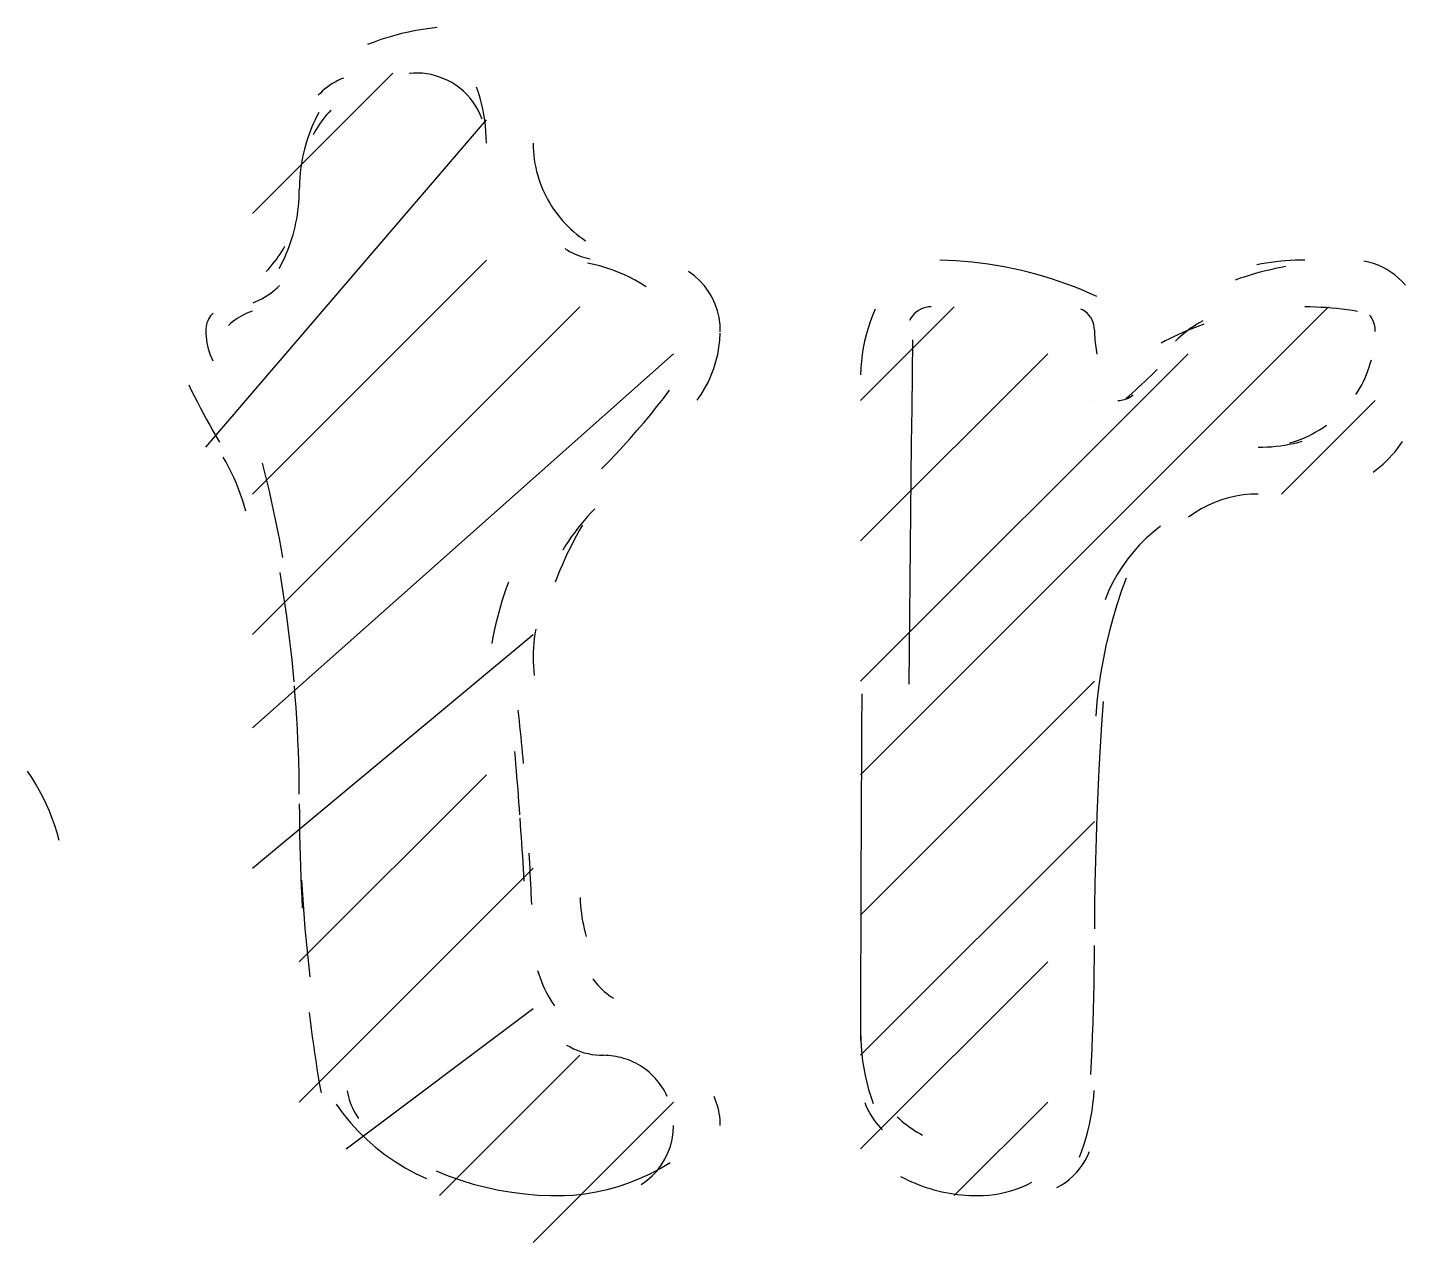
# Model space of a CAD drawing. Header units: millimetres. Extents: x 43 to 1147, y -811 to -31.
# Drawn here: x 777.903 to 781.438, y -794.32 to -791.203 of the extents above; entities that cross this region are included whole.
import ezdxf

# ---------------------------------------------------------------- set-up
doc = ezdxf.new("R2010")
doc.units = ezdxf.units.MM
doc.layers.add('EDITED_LINES', color=4, linetype='Continuous')

msp = doc.modelspace()

# ---------------------------------------------------------------- linework, layer by layer
at = {"layer": 'EDITED_LINES'}
for p, q in [((778.8447, -791.2237), (778.827, -791.2288)), ((778.8625, -791.219), (778.8447, -791.2237)), ((778.8805, -791.2149), (778.8625, -791.219)), ((778.8986, -791.2113), (778.8805, -791.2149)), ((778.9167, -791.2081), (778.8986, -791.2113)), ((778.935, -791.2055), (778.9167, -791.2081)), ((778.9533, -791.2034), (778.935, -791.2055)), ((778.7921, -791.2406), (778.7748, -791.2472)), ((778.8095, -791.2344), (778.7921, -791.2406)), ((778.827, -791.2288), (778.8095, -791.2344)), ((778.48, -791.68), (778.84, -791.32)), ((778.7131, -791.3329), (778.7058, -791.336)), ((778.8932, -791.3201), (778.8818, -791.3209)), ((778.9046, -791.3201), (778.8932, -791.3201)), ((778.9159, -791.3207), (778.9046, -791.3201)), ((778.9271, -791.3221), (778.9159, -791.3207)), ((778.9383, -791.3241), (778.9271, -791.3221)), ((778.9492, -791.3269), (778.9383, -791.3241)), ((778.96, -791.3303), (778.9492, -791.3269)), ((778.9706, -791.3345), (778.96, -791.3303)), ((778.6598, -791.366), (778.654, -791.3714)), ((778.6658, -791.3609), (778.6598, -791.366)), ((778.672, -791.356), (778.6658, -791.3609)), ((778.6784, -791.3514), (778.672, -791.356)), ((778.685, -791.3471), (778.6784, -791.3514)), ((778.6918, -791.3431), (778.685, -791.3471)), ((778.6987, -791.3394), (778.6918, -791.3431)), ((778.7058, -791.336), (778.6987, -791.3394)), ((778.9809, -791.3393), (778.9706, -791.3345)), ((778.991, -791.3447), (778.9809, -791.3393)), ((779.0015, -791.3514), (778.991, -791.3447)), ((779.0116, -791.3588), (779.0015, -791.3514)), ((779.0211, -791.3668), (779.0116, -791.3588)), ((779.0299, -791.3755), (779.0211, -791.3668)), ((779.0594, -791.3701), (779.0546, -791.3562)), ((778.654, -791.3714), (778.6485, -791.3771)), ((779.0382, -791.3847), (779.0299, -791.3755)), ((779.0458, -791.3945), (779.0382, -791.3847)), ((779.0527, -791.4048), (779.0458, -791.3945)), ((779.0636, -791.3841), (779.0594, -791.3701)), ((779.0674, -791.3982), (779.0636, -791.3841)), ((779.0707, -791.4124), (779.0674, -791.3982)), ((778.6451, -791.4306), (778.6406, -791.4397)), ((778.6497, -791.4216), (778.6451, -791.4306)), ((778.6607, -791.439), (778.6561, -791.4453)), ((778.6655, -791.4328), (778.6607, -791.439)), ((778.6704, -791.4268), (778.6655, -791.4328)), ((778.6755, -791.4209), (778.6704, -791.4268)), ((778.6808, -791.4152), (778.6755, -791.4209)), ((779.0589, -791.4155), (779.0527, -791.4048)), ((779.0644, -791.4267), (779.0589, -791.4155)), ((779.0691, -791.4384), (779.0644, -791.4267)), ((779.0735, -791.4268), (779.0707, -791.4124)), ((779.0758, -791.4412), (779.0735, -791.4268)), ((778.36, -792.28), (779.08, -791.44)), ((778.6286, -791.4676), (778.6251, -791.477)), ((778.6324, -791.4582), (778.6286, -791.4676)), ((778.6364, -791.4489), (778.6324, -791.4582)), ((778.6393, -791.4715), (778.6355, -791.4783)), ((778.6406, -791.4397), (778.6364, -791.4489)), ((778.6432, -791.4648), (778.6393, -791.4715)), ((778.6474, -791.4582), (778.6432, -791.4648)), ((778.6517, -791.4516), (778.6474, -791.4582)), ((778.6561, -791.4453), (778.6517, -791.4516)), ((779.0776, -791.4557), (779.0758, -791.4412)), ((779.0789, -791.4703), (779.0776, -791.4557)), ((779.0797, -791.4849), (779.0789, -791.4703)), ((778.6158, -791.5059), (778.6132, -791.5156)), ((778.6186, -791.4962), (778.6158, -791.5059)), ((778.6217, -791.4866), (778.6186, -791.4962)), ((778.6251, -791.477), (778.6217, -791.4866)), ((779.08, -791.4996), (779.0797, -791.4849)), ((779.2, -791.5003), (779.2002, -791.5107)), ((778.6084, -791.5362), (778.6064, -791.5466)), ((778.6107, -791.5259), (778.6084, -791.5362)), ((778.6132, -791.5156), (778.6107, -791.5259)), ((779.2002, -791.5107), (779.2007, -791.5211)), ((779.2007, -791.5211), (779.2017, -791.5315)), ((779.2017, -791.5315), (779.2029, -791.5418)), ((779.2029, -791.5418), (779.2046, -791.5521)), ((778.6021, -791.5779), (778.6012, -791.5884)), ((778.6033, -791.5674), (778.6021, -791.5779)), ((778.6047, -791.557), (778.6033, -791.5674)), ((778.6064, -791.5466), (778.6047, -791.557)), ((779.2046, -791.5521), (779.2065, -791.5623)), ((779.2065, -791.5623), (779.2089, -791.5725)), ((779.2089, -791.5725), (779.2116, -791.5826)), ((778.6001, -791.6094), (778.6, -791.62)), ((778.6005, -791.5989), (778.6001, -791.6094)), ((778.6012, -791.5884), (778.6005, -791.5989)), ((779.2116, -791.5826), (779.2146, -791.5925)), ((779.2146, -791.5925), (779.218, -791.6024)), ((779.218, -791.6024), (779.2214, -791.6113)), ((779.2214, -791.6113), (779.225, -791.62)), ((778.5988, -791.6518), (778.5994, -791.6412)), ((778.5994, -791.6412), (778.5998, -791.6306)), ((778.5998, -791.6306), (778.6, -791.62)), ((779.225, -791.62), (779.229, -791.6286)), ((779.229, -791.6286), (779.2332, -791.6371)), ((779.2332, -791.6371), (779.2376, -791.6454)), ((779.2376, -791.6454), (779.2423, -791.6536)), ((778.5934, -791.6938), (778.5952, -791.6834)), ((778.5952, -791.6834), (778.5966, -791.6729)), ((778.5966, -791.6729), (778.5978, -791.6623)), ((778.5978, -791.6623), (778.5988, -791.6518)), ((779.2423, -791.6536), (779.2473, -791.6617)), ((779.2473, -791.6617), (779.2525, -791.6695)), ((779.2525, -791.6695), (779.258, -791.6773)), ((779.258, -791.6773), (779.2637, -791.6848)), ((779.2637, -791.6848), (779.2698, -791.6924)), ((778.5867, -791.7249), (778.5892, -791.7146)), ((778.5892, -791.7146), (778.5915, -791.7042)), ((778.5915, -791.7042), (778.5934, -791.6938)), ((779.2698, -791.6924), (779.2762, -791.6997)), ((779.2762, -791.6997), (779.2827, -791.7068)), ((779.2827, -791.7068), (779.2895, -791.7137)), ((779.2895, -791.7137), (779.2965, -791.7204)), ((779.2965, -791.7204), (779.3037, -791.7269)), ((778.5743, -791.7647), (778.5778, -791.7548)), ((778.5778, -791.7548), (778.581, -791.7449)), ((778.581, -791.7449), (778.5839, -791.735)), ((778.5839, -791.735), (778.5867, -791.7249)), ((779.3037, -791.7269), (779.3112, -791.7331)), ((779.3112, -791.7331), (779.3188, -791.7391)), ((779.3188, -791.7391), (779.3266, -791.7448)), ((779.3266, -791.7448), (779.3346, -791.7503)), ((778.5415, -791.798), (778.5462, -791.7914)), ((778.5462, -791.7914), (778.5507, -791.7847)), ((778.5507, -791.7847), (778.5551, -791.7779)), ((778.5551, -791.7779), (778.5592, -791.771)), ((778.5592, -791.771), (778.5632, -791.7639)), ((778.5625, -791.7935), (778.5667, -791.784)), ((778.5667, -791.784), (778.5706, -791.7744)), ((778.5706, -791.7744), (778.5743, -791.7647)), ((779.2808, -791.7701), (779.2868, -791.7739)), ((779.2868, -791.7739), (779.2929, -791.7775)), ((779.2929, -791.7775), (779.2992, -791.7808)), ((779.2992, -791.7808), (779.3056, -791.7839)), ((779.3056, -791.7839), (779.312, -791.7867)), ((779.312, -791.7867), (779.3187, -791.7892)), ((779.3187, -791.7892), (779.3253, -791.7915)), ((779.3253, -791.7915), (779.3321, -791.7935)), ((778.48, -792.4), (779.08, -791.8)), ((778.5153, -791.8289), (778.5209, -791.823)), ((778.5209, -791.823), (778.5263, -791.8169)), ((778.5263, -791.8169), (778.5315, -791.8107)), ((778.5315, -791.8107), (778.5366, -791.8044)), ((778.5366, -791.8044), (778.5415, -791.798)), ((778.5485, -791.8215), (778.5534, -791.8123)), ((778.5534, -791.8123), (778.5581, -791.803)), ((778.5581, -791.803), (778.5625, -791.7935)), ((779.3321, -791.7935), (779.339, -791.7953)), ((779.339, -791.7953), (779.3459, -791.7968)), ((779.3554, -791.811), (779.3394, -791.8076)), ((779.3712, -791.815), (779.3554, -791.811)), ((779.3868, -791.8196), (779.3712, -791.815)), ((779.4023, -791.8248), (779.3868, -791.8196)), ((779.4175, -791.8306), (779.4023, -791.8248)), ((780.2637, -791.801), (780.2429, -791.8003)), ((780.2845, -791.8021), (780.2637, -791.801)), ((780.3053, -791.8036), (780.2845, -791.8021)), ((780.3261, -791.8055), (780.3053, -791.8036)), ((780.3468, -791.8079), (780.3261, -791.8055)), ((780.3674, -791.8107), (780.3468, -791.8079)), ((780.388, -791.8139), (780.3674, -791.8107)), ((780.4085, -791.8176), (780.388, -791.8139)), ((780.429, -791.8216), (780.4085, -791.8176)), ((780.4493, -791.8261), (780.429, -791.8216)), ((780.4696, -791.831), (780.4493, -791.8261)), ((781.0684, -791.8095), (781.0561, -791.8118)), ((781.0784, -791.8277), (781.0653, -791.8311)), ((781.0807, -791.8075), (781.0684, -791.8095)), ((781.0915, -791.8245), (781.0784, -791.8277)), ((781.093, -791.8058), (781.0807, -791.8075)), ((781.1046, -791.8215), (781.0915, -791.8245)), ((781.1054, -791.8043), (781.093, -791.8058)), ((781.1178, -791.8187), (781.1046, -791.8215)), ((781.1178, -791.803), (781.1054, -791.8043)), ((781.1302, -791.8019), (781.1178, -791.803)), ((781.131, -791.816), (781.1178, -791.8187)), ((781.1426, -791.8011), (781.1302, -791.8019)), ((781.1551, -791.8005), (781.1426, -791.8011)), ((781.1675, -791.8002), (781.1551, -791.8005)), ((781.18, -791.8), (781.1675, -791.8002)), ((781.3435, -791.8053), (781.3312, -791.8027)), ((781.3556, -791.8088), (781.3435, -791.8053)), ((781.3674, -791.8131), (781.3556, -791.8088)), ((781.3788, -791.8181), (781.3674, -791.8131)), ((781.3898, -791.824), (781.3788, -791.8181)), ((781.4004, -791.8306), (781.3898, -791.824)), ((779.4325, -791.837), (779.4175, -791.8306)), ((779.4472, -791.844), (779.4325, -791.837)), ((779.4617, -791.8516), (779.4472, -791.844)), ((779.4759, -791.8597), (779.4617, -791.8516)), ((779.4897, -791.8683), (779.4759, -791.8597)), ((779.6135, -791.8402), (779.5984, -791.8293)), ((779.6271, -791.8525), (779.6135, -791.8402)), ((779.6394, -791.866), (779.6271, -791.8525)), ((780.4897, -791.8363), (780.4696, -791.831)), ((780.5096, -791.842), (780.4897, -791.8363)), ((780.5295, -791.8481), (780.5096, -791.842)), ((780.5492, -791.8546), (780.5295, -791.8481)), ((780.5688, -791.8615), (780.5492, -791.8546)), ((780.5883, -791.8688), (780.5688, -791.8615)), ((781.0137, -791.8467), (781.0009, -791.8511)), ((781.0265, -791.8426), (781.0137, -791.8467)), ((781.0394, -791.8386), (781.0265, -791.8426)), ((781.0523, -791.8347), (781.0394, -791.8386)), ((781.0653, -791.8311), (781.0523, -791.8347)), ((781.4105, -791.8379), (781.4004, -791.8306)), ((781.4201, -791.846), (781.4105, -791.8379)), ((781.4292, -791.8547), (781.4201, -791.846)), ((781.4377, -791.8641), (781.4292, -791.8547)), ((778.5037, -791.8994), (778.5108, -791.8954)), ((778.5108, -791.8954), (778.5177, -791.8911)), ((778.5177, -791.8911), (778.5245, -791.8866)), ((778.5245, -791.8866), (778.531, -791.8817)), ((778.531, -791.8817), (778.5373, -791.8765)), ((778.5373, -791.8765), (778.5434, -791.871)), ((778.5434, -791.871), (778.5492, -791.8653)), ((779.6501, -791.8806), (779.6394, -791.866)), ((779.6593, -791.8962), (779.6501, -791.8806)), ((779.6669, -791.9126), (779.6593, -791.8962)), ((780.6076, -791.8765), (780.5883, -791.8688)), ((780.6267, -791.8846), (780.6076, -791.8765)), ((780.6457, -791.8931), (780.6267, -791.8846)), ((778.472, -791.9333), (778.4655, -791.9361)), ((778.4787, -791.9307), (778.472, -791.9333)), ((778.48, -792.76), (779.32, -791.92)), ((778.4813, -791.9092), (778.4889, -791.9063)), ((778.4889, -791.9063), (778.4964, -791.903)), ((778.4964, -791.903), (778.5037, -791.8994)), ((779.6729, -791.9298), (779.6669, -791.9126)), ((779.6771, -791.9475), (779.6729, -791.9298)), ((780.04, -793.12), (781.24, -791.92)), ((780.04, -792.16), (780.28, -791.92)), ((780.0776, -791.9261), (780.0708, -791.9421)), ((780.1824, -791.9332), (780.1773, -791.9378)), ((780.1881, -791.9292), (780.1824, -791.9332)), ((780.1941, -791.9258), (780.1881, -791.9292)), ((780.2005, -791.9232), (780.1941, -791.9258)), ((780.2072, -791.9213), (780.2005, -791.9232)), ((780.2142, -791.9202), (780.2072, -791.9213)), ((780.2213, -791.92), (780.2142, -791.9202)), ((780.6111, -791.9287), (780.605, -791.9255)), ((780.6168, -791.9326), (780.6111, -791.9287)), ((780.6219, -791.9371), (780.6168, -791.9326)), ((781.1936, -791.9201), (781.18, -791.92)), ((781.2072, -791.9205), (781.1936, -791.9201)), ((781.2207, -791.9211), (781.2072, -791.9205)), ((781.2343, -791.9219), (781.2207, -791.9211)), ((781.2478, -791.923), (781.2343, -791.9219)), ((781.2613, -791.9243), (781.2478, -791.923)), ((781.2748, -791.9258), (781.2613, -791.9243)), ((781.2883, -791.9276), (781.2748, -791.9258)), ((781.3017, -791.9296), (781.2883, -791.9276)), ((781.3151, -791.9318), (781.3017, -791.9296)), ((778.3618, -791.9652), (778.3608, -791.97)), ((778.3632, -791.9605), (778.3618, -791.9652)), ((778.365, -791.9559), (778.3632, -791.9605)), ((778.3672, -791.9515), (778.365, -791.9559)), ((778.3697, -791.9472), (778.3672, -791.9515)), ((778.3726, -791.9432), (778.3697, -791.9472)), ((778.3758, -791.9394), (778.3726, -791.9432)), ((778.3793, -791.9359), (778.3758, -791.9394)), ((778.4235, -791.9628), (778.4181, -791.9675)), ((778.429, -791.9583), (778.4235, -791.9628)), ((778.4347, -791.954), (778.429, -791.9583)), ((778.4405, -791.9499), (778.4347, -791.954)), ((778.4466, -791.9461), (778.4405, -791.9499)), ((778.4527, -791.9425), (778.4466, -791.9461)), ((778.459, -791.9392), (778.4527, -791.9425)), ((778.4655, -791.9361), (778.459, -791.9392)), ((779.6794, -791.9657), (779.6771, -791.9475)), ((779.6799, -791.9843), (779.6794, -791.9657)), ((780.0646, -791.9583), (780.0591, -791.9747)), ((780.0708, -791.9421), (780.0646, -791.9583)), ((780.1687, -791.9488), (780.1653, -791.9551)), ((780.1727, -791.943), (780.1687, -791.9488)), ((780.1773, -791.9378), (780.1727, -791.943)), ((780.6265, -791.9421), (780.6219, -791.9371)), ((780.6305, -791.9476), (780.6265, -791.9421)), ((780.6338, -791.9535), (780.6305, -791.9476)), ((780.6364, -791.9597), (780.6338, -791.9535)), ((780.6384, -791.9662), (780.6364, -791.9597)), ((780.6395, -791.973), (780.6384, -791.9662)), ((780.8953, -791.9692), (780.8881, -791.9741)), ((780.9027, -791.9645), (780.8953, -791.9692)), ((780.9095, -791.9685), (780.8982, -791.9727)), ((780.9102, -791.96), (780.9027, -791.9645)), ((780.9208, -791.9644), (780.9095, -791.9685)), ((780.9179, -791.9557), (780.9102, -791.96)), ((781.3487, -791.9449), (781.3459, -791.9413)), ((781.3512, -791.9487), (781.3487, -791.9449)), ((781.3534, -791.9526), (781.3512, -791.9487)), ((781.3553, -791.9566), (781.3534, -791.9526)), ((781.3568, -791.9608), (781.3553, -791.9566)), ((781.3581, -791.9651), (781.3568, -791.9608)), ((781.3591, -791.9695), (781.3581, -791.9651)), ((781.3597, -791.9739), (781.3591, -791.9695)), ((778.3602, -791.975), (778.36, -791.98)), ((778.36, -791.98), (778.3602, -791.9881)), ((778.3608, -791.97), (778.3602, -791.975)), ((778.3602, -791.9881), (778.3607, -791.9962)), ((778.3607, -791.9962), (778.3616, -792.0042)), ((778.3616, -792.0042), (778.3629, -792.0122)), ((779.6789, -792.0057), (779.6799, -791.9871)), ((780.0543, -791.9914), (780.0501, -792.0081)), ((780.0591, -791.9747), (780.0543, -791.9914)), ((780.1734, -792.0041), (780.1722, -792.0925)), ((780.64, -791.98), (780.6395, -791.973)), ((780.64, -791.98), (780.6401, -791.9862)), ((780.6401, -791.9862), (780.6403, -791.9924)), ((780.6403, -791.9924), (780.6406, -791.9986)), ((780.6406, -791.9986), (780.641, -792.0047)), ((780.641, -792.0047), (780.6416, -792.0109)), ((780.832, -792.0019), (780.8213, -792.0074)), ((780.8429, -791.9966), (780.832, -792.0019)), ((780.8538, -791.9915), (780.8429, -791.9966)), ((780.8541, -792.0017), (780.8478, -792.0078)), ((780.8648, -791.9866), (780.8538, -791.9915)), ((780.8606, -791.9958), (780.8541, -792.0017)), ((780.8672, -791.9901), (780.8606, -791.9958)), ((780.8758, -791.9818), (780.8648, -791.9866)), ((780.874, -791.9846), (780.8672, -791.9901)), ((780.881, -791.9792), (780.874, -791.9846)), ((780.887, -791.9772), (780.8758, -791.9818)), ((780.8881, -791.9741), (780.881, -791.9792)), ((780.8982, -791.9727), (780.887, -791.9772)), ((781.36, -791.9784), (781.3597, -791.9739)), ((781.3599, -791.983), (781.36, -791.9784)), ((778.3629, -792.0122), (778.3645, -792.0201)), ((778.3645, -792.0201), (778.3665, -792.0279)), ((778.3665, -792.0279), (778.3688, -792.0356)), ((778.3688, -792.0356), (778.3715, -792.0433)), ((778.48, -793), (779.56, -792.04)), ((779.6734, -792.0424), (779.6767, -792.0242)), ((779.6767, -792.0242), (779.6789, -792.0057)), ((780.04, -792.88), (780.88, -792.04)), ((780.04, -792.52), (780.52, -792.04)), ((780.0467, -792.0251), (780.044, -792.0422)), ((780.0501, -792.0081), (780.0467, -792.0251)), ((780.6416, -792.0109), (780.6423, -792.0171)), ((780.6423, -792.0171), (780.6431, -792.0232)), ((780.6431, -792.0232), (780.6441, -792.0293)), ((780.6441, -792.0293), (780.6452, -792.0354)), ((780.6452, -792.0354), (780.6464, -792.0415)), ((780.8213, -792.0074), (780.8106, -792.0131)), ((778.3715, -792.0433), (778.3745, -792.0508)), ((778.3745, -792.0508), (778.3779, -792.0582)), ((779.6635, -792.078), (779.669, -792.0603)), ((779.669, -792.0603), (779.6734, -792.0424)), ((780.0419, -792.0594), (780.0406, -792.0766)), ((780.044, -792.0422), (780.0419, -792.0594)), ((781.3414, -792.084), (781.3446, -792.0747)), ((781.3446, -792.0747), (781.3476, -792.0654)), ((781.3476, -792.0654), (781.3502, -792.0559)), ((779.6494, -792.1121), (779.657, -792.0952)), ((779.657, -792.0952), (779.6635, -792.078)), ((780.0406, -792.0766), (780.04, -792.094)), ((780.1722, -792.0925), (780.171, -792.1809)), ((780.7693, -792.1111), (780.7772, -792.1036)), ((780.7772, -792.1036), (780.7851, -792.096)), ((780.7851, -792.096), (780.7929, -792.0884)), ((780.7929, -792.0884), (780.8007, -792.0807)), ((781.3254, -792.1197), (781.3299, -792.111)), ((781.3299, -792.111), (781.334, -792.1021)), ((781.334, -792.1021), (781.3378, -792.0931)), ((781.3378, -792.0931), (781.3414, -792.084)), ((778.3165, -792.1201), (778.3238, -792.1351)), ((778.3238, -792.1351), (778.3312, -792.1499)), ((779.5339, -792.1546), (779.55, -792.1333)), ((779.6204, -792.1595), (779.631, -792.1443)), ((779.631, -792.1443), (779.6407, -792.1284)), ((779.6407, -792.1284), (779.6494, -792.1121)), ((780.7289, -792.1479), (780.7371, -792.1407)), ((780.7359, -792.1481), (780.7393, -792.1454)), ((780.7371, -792.1407), (780.7452, -792.1334)), ((780.7452, -792.1334), (780.7533, -792.126)), ((780.7533, -792.126), (780.7613, -792.1186)), ((780.7613, -792.1186), (780.7693, -792.1111)), ((781.3105, -792.1451), (781.3157, -792.1368)), ((781.3157, -792.1368), (781.3207, -792.1283)), ((781.3207, -792.1283), (781.3254, -792.1197)), ((778.3312, -792.1499), (778.3388, -792.1648)), ((778.3388, -792.1648), (778.3464, -792.1795)), ((778.3464, -792.1795), (778.3542, -792.1942)), ((779.5006, -792.1965), (779.5174, -792.1757)), ((779.5174, -792.1757), (779.5339, -792.1546)), ((780.171, -792.1809), (780.1699, -792.2693)), ((780.64, -792.16), (780.64, -792.16)), ((780.7, -792.16), (780.7043, -792.1598)), ((780.7043, -792.1598), (780.7086, -792.1594)), ((780.7086, -792.1594), (780.7128, -792.1586)), ((780.7128, -792.1586), (780.7169, -792.1575)), ((780.7169, -792.1575), (780.7209, -792.1562)), ((780.7206, -792.1551), (780.7289, -792.1479)), ((780.7209, -792.1562), (780.7249, -792.1546)), ((780.7249, -792.1546), (780.7287, -792.1527)), ((780.7287, -792.1527), (780.7324, -792.1505)), ((780.7324, -792.1505), (780.7359, -792.1481)), ((781.12, -792.4), (781.36, -792.16)), ((778.3542, -792.1942), (778.3621, -792.2088)), ((778.3621, -792.2088), (778.3701, -792.2234)), ((779.4662, -792.2374), (779.4836, -792.2171)), ((779.4836, -792.2171), (779.5006, -792.1965)), ((778.3701, -792.2234), (778.3783, -792.2379)), ((778.3783, -792.2379), (778.3866, -792.2523)), ((778.3866, -792.2523), (778.395, -792.2667)), ((779.4486, -792.2575), (779.4662, -792.2374)), ((781.1801, -792.2549), (781.1896, -792.2505)), ((781.1896, -792.2505), (781.199, -792.2458)), ((781.199, -792.2458), (781.2082, -792.2408)), ((781.2082, -792.2408), (781.2173, -792.2355)), ((781.2173, -792.2355), (781.2261, -792.2298)), ((781.2261, -792.2298), (781.2348, -792.2238)), ((779.4125, -792.2969), (779.4307, -792.2773)), ((779.4307, -792.2773), (779.4486, -792.2575)), ((780.1699, -792.2693), (780.1689, -792.3577)), ((781.06, -792.28), (781.0714, -792.2798)), ((781.0714, -792.2798), (781.0828, -792.2793)), ((781.0828, -792.2793), (781.0942, -792.2786)), ((781.0942, -792.2786), (781.1056, -792.2775)), ((781.1056, -792.2775), (781.1169, -792.2761)), ((781.1169, -792.2761), (781.1281, -792.2744)), ((781.1281, -792.2744), (781.1394, -792.2724)), ((781.1394, -792.2724), (781.1506, -792.2701)), ((781.1405, -792.269), (781.1506, -792.266)), ((781.1506, -792.266), (781.1606, -792.2626)), ((781.1506, -792.2701), (781.1617, -792.2675)), ((781.1606, -792.2626), (781.1704, -792.2589)), ((781.1617, -792.2675), (781.1727, -792.2646)), ((781.1704, -792.2589), (781.1801, -792.2549)), ((781.4109, -792.2915), (781.4177, -792.283)), ((781.4177, -792.283), (781.4243, -792.2741)), ((781.4243, -792.2741), (781.4305, -792.2651)), ((778.4125, -792.3185), (778.405, -792.3054)), ((778.4196, -792.3318), (778.4125, -792.3185)), ((778.5116, -792.3448), (778.5055, -792.3208)), ((779.3752, -792.3353), (779.394, -792.3162)), ((779.394, -792.3162), (779.4125, -792.2969)), ((781.3722, -792.3303), (781.3805, -792.3231)), ((781.3805, -792.3231), (781.3885, -792.3157)), ((781.3885, -792.3157), (781.3963, -792.3079)), ((781.3963, -792.3079), (781.4037, -792.2999)), ((781.4037, -792.2999), (781.4109, -792.2915)), ((778.4263, -792.3453), (778.4196, -792.3318)), ((778.4327, -792.359), (778.4263, -792.3453)), ((778.5176, -792.3689), (778.5116, -792.3448)), ((780.1689, -792.3577), (780.1679, -792.446)), ((781.3548, -792.3438), (781.3636, -792.3372)), ((781.3636, -792.3372), (781.3722, -792.3303)), ((778.4387, -792.3728), (778.4327, -792.359)), ((778.4443, -792.3868), (778.4387, -792.3728)), ((778.4495, -792.4009), (778.4443, -792.3868)), ((778.5233, -792.393), (778.5176, -792.3689)), ((778.5288, -792.4171), (778.5233, -792.393)), ((778.4543, -792.4152), (778.4495, -792.4009)), ((778.4587, -792.4297), (778.4543, -792.4152)), ((778.5341, -792.4413), (778.5288, -792.4171)), ((780.9479, -792.4218), (780.9304, -792.4295)), ((780.9658, -792.4152), (780.9479, -792.4218)), ((780.9841, -792.4098), (780.9658, -792.4152)), ((781.0027, -792.4055), (780.9841, -792.4098)), ((781.0216, -792.4025), (781.0027, -792.4055)), ((781.0407, -792.4006), (781.0216, -792.4025)), ((781.06, -792.4), (781.0407, -792.4006)), ((778.4626, -792.4442), (778.4587, -792.4297)), ((778.5393, -792.4656), (778.5341, -792.4413)), ((779.3396, -792.4577), (779.3307, -792.4677)), ((779.3488, -792.4478), (779.3396, -792.4577)), ((779.3582, -792.4382), (779.3488, -792.4478)), ((780.1679, -792.446), (780.1669, -792.5344)), ((780.897, -792.4482), (780.8812, -792.4592)), ((780.9134, -792.4383), (780.897, -792.4482)), ((780.9304, -792.4295), (780.9134, -792.4383)), ((778.5442, -792.4898), (778.5393, -792.4656)), ((778.5489, -792.5142), (778.5442, -792.4898)), ((779.3056, -792.4992), (779.2977, -792.5101)), ((779.3137, -792.4885), (779.3056, -792.4992)), ((779.3183, -792.494), (779.3104, -792.5081)), ((779.3221, -792.478), (779.3137, -792.4885)), ((779.3264, -792.48), (779.3183, -792.494)), ((779.3307, -792.4677), (779.3221, -792.478)), ((780.7907, -792.4977), (780.7727, -792.5137)), ((780.8096, -792.4828), (780.7907, -792.4977)), ((778.5533, -792.5385), (778.5489, -792.5142)), ((779.2829, -792.5325), (779.2759, -792.544)), ((779.2902, -792.5212), (779.2829, -792.5325)), ((779.2977, -792.5101), (779.2902, -792.5212)), ((779.3027, -792.5224), (779.2954, -792.5368)), ((779.3104, -792.5081), (779.3027, -792.5224)), ((780.1669, -792.5344), (780.1661, -792.6228)), ((780.7557, -792.5306), (780.7397, -792.5484)), ((780.7727, -792.5137), (780.7557, -792.5306)), ((778.5576, -792.5629), (778.5533, -792.5385)), ((779.2814, -792.566), (779.2748, -792.5808)), ((779.2882, -792.5513), (779.2814, -792.566)), ((779.2954, -792.5368), (779.2882, -792.5513)), ((780.7247, -792.5671), (780.7109, -792.5866)), ((780.7397, -792.5484), (780.7247, -792.5671)), ((778.5554, -792.6296), (778.5508, -792.6017)), ((779.2684, -792.5957), (779.2624, -792.6107)), ((779.2748, -792.5808), (779.2684, -792.5957)), ((780.7109, -792.5866), (780.6981, -792.6069)), ((778.5599, -792.6576), (778.5554, -792.6296)), ((779.131, -792.6412), (779.1257, -792.6567)), ((779.1366, -792.6258), (779.131, -792.6412)), ((779.2624, -792.6107), (779.2566, -792.6258)), ((780.1661, -792.6228), (780.1653, -792.7112)), ((780.6865, -792.6279), (780.6762, -792.6496)), ((780.6981, -792.6069), (780.6865, -792.6279)), ((780.7209, -792.6157), (780.7085, -792.6499)), ((778.5641, -792.6855), (778.5599, -792.6576)), ((779.1207, -792.6723), (779.116, -792.6879)), ((779.1257, -792.6567), (779.1207, -792.6723)), ((780.6762, -792.6496), (780.667, -792.6719)), ((780.7085, -792.6499), (780.6972, -792.6845)), ((778.568, -792.7135), (778.5641, -792.6855)), ((779.1115, -792.7037), (779.1074, -792.7195)), ((779.116, -792.6879), (779.1115, -792.7037)), ((780.1653, -792.7112), (780.1645, -792.7996)), ((780.6972, -792.6845), (780.6869, -792.7193)), ((778.5718, -792.7415), (778.568, -792.7135)), ((778.5753, -792.7696), (778.5718, -792.7415)), ((779.1035, -792.7354), (779.1, -792.7514)), ((779.1074, -792.7195), (779.1035, -792.7354)), ((779.2064, -792.747), (779.2045, -792.7587)), ((780.6869, -792.7193), (780.6776, -792.7544)), ((778.48, -793.36), (779.2, -792.76)), ((778.5786, -792.7976), (778.5753, -792.7696)), ((779.0967, -792.7675), (779.0937, -792.7836)), ((779.1, -792.7514), (779.0967, -792.7675)), ((779.2017, -792.7823), (779.2008, -792.7942)), ((779.2029, -792.7705), (779.2017, -792.7823)), ((779.2045, -792.7587), (779.2029, -792.7705)), ((780.6776, -792.7544), (780.6693, -792.7898)), ((778.5816, -792.8257), (778.5786, -792.7976)), ((779.2002, -792.806), (779.2, -792.8179)), ((779.2, -792.8179), (779.2001, -792.8297)), ((779.2008, -792.7942), (779.2002, -792.806)), ((780.1645, -792.7996), (780.1638, -792.888)), ((780.6693, -792.7898), (780.662, -792.8253)), ((778.5844, -792.8539), (778.5816, -792.8257)), ((779.2001, -792.8297), (779.2006, -792.8416)), ((779.2006, -792.8416), (779.2013, -792.8535)), ((780.662, -792.8253), (780.6557, -792.8611)), ((778.587, -792.882), (778.5844, -792.8539)), ((779.2013, -792.8535), (779.2025, -792.8653)), ((780.04, -793.48), (780.64, -792.88)), ((780.6557, -792.8611), (780.6505, -792.8971)), ((778.5898, -792.9202), (778.5875, -792.8925)), ((778.5918, -792.9479), (778.5898, -792.9202)), ((780.0432, -792.9125), (780.0426, -793.0015)), ((780.6505, -792.8971), (780.6463, -792.9332)), ((778.5937, -792.9756), (778.5918, -792.9479)), ((779.1632, -792.9678), (779.1617, -792.9541)), ((780.6463, -792.9332), (780.6432, -792.9695)), ((780.6619, -792.9322), (780.6579, -792.9904)), ((778.5953, -793.0034), (778.5937, -792.9756)), ((779.1647, -792.9815), (779.1632, -792.9678)), ((779.1661, -792.9952), (779.1647, -792.9815)), ((780.6579, -792.9904), (780.6543, -793.0487)), ((778.5966, -793.0312), (778.5953, -793.0034)), ((779.1675, -793.009), (779.1661, -792.9952)), ((779.1689, -793.0227), (779.1675, -793.009)), ((779.1702, -793.0364), (779.1689, -793.0227)), ((780.0426, -793.0015), (780.042, -793.0904)), ((778.5978, -793.059), (778.5966, -793.0312)), ((778.5987, -793.0867), (778.5978, -793.059)), ((779.1544, -793.0764), (779.153, -793.0602)), ((779.1715, -793.0501), (779.1702, -793.0364)), ((779.1728, -793.0639), (779.1715, -793.0501)), ((779.174, -793.0776), (779.1728, -793.0639)), ((780.6543, -793.0487), (780.6511, -793.107)), ((778.5993, -793.1145), (778.5987, -793.0867)), ((779.1557, -793.0927), (779.1544, -793.0764)), ((779.1571, -793.1089), (779.1557, -793.0927)), ((779.1752, -793.0914), (779.174, -793.0776)), ((780.042, -793.0904), (780.0415, -793.1794)), ((777.9138, -793.1274), (777.9029, -793.1111)), ((777.9242, -793.1441), (777.9138, -793.1274)), ((778.5998, -793.1424), (778.5993, -793.1145)), ((778.6, -793.6), (779.08, -793.12)), ((779.1584, -793.1252), (779.1571, -793.1089)), ((779.1598, -793.1415), (779.1584, -793.1252)), ((780.6511, -793.107), (780.6483, -793.1654)), ((777.9339, -793.1611), (777.9242, -793.1441)), ((777.9429, -793.1784), (777.9339, -793.1611)), ((778.6, -793.1702), (778.5998, -793.1424)), ((779.1611, -793.1577), (779.1598, -793.1415)), ((779.1624, -793.174), (779.1611, -793.1577)), ((780.6483, -793.1654), (780.6459, -793.2237)), ((777.9514, -793.1961), (777.9429, -793.1784)), ((777.9592, -793.214), (777.9514, -793.1961)), ((778.6, -793.195), (778.6002, -793.2217)), ((779.1636, -793.1903), (779.1624, -793.174)), ((779.1649, -793.2065), (779.1636, -793.1903)), ((779.1661, -793.2228), (779.1649, -793.2065)), ((780.0415, -793.1794), (780.0411, -793.2683)), ((777.9663, -793.2323), (777.9592, -793.214)), ((777.9728, -793.2508), (777.9663, -793.2323)), ((778.6002, -793.2217), (778.6005, -793.2485)), ((779.1676, -793.2477), (779.1664, -793.2316)), ((780.04, -793.84), (780.64, -793.24)), ((780.6459, -793.2237), (780.6439, -793.2821)), ((777.9786, -793.2695), (777.9728, -793.2508)), ((777.9837, -793.2885), (777.9786, -793.2695)), ((778.6005, -793.2485), (778.6009, -793.2752)), ((778.6009, -793.2752), (778.6014, -793.3019)), ((779.1687, -793.2639), (779.1676, -793.2477)), ((779.1699, -793.28), (779.1687, -793.2639)), ((780.0411, -793.2683), (780.0407, -793.3572)), ((778.6014, -793.3019), (778.6021, -793.3286)), ((779.171, -793.2961), (779.1699, -793.28)), ((779.1721, -793.3122), (779.171, -793.2961)), ((779.1731, -793.3283), (779.1721, -793.3122)), ((780.6439, -793.2821), (780.6423, -793.3405)), ((778.6021, -793.3286), (778.603, -793.3553)), ((779.1742, -793.3444), (779.1731, -793.3283)), ((779.1752, -793.3606), (779.1742, -793.3444)), ((779.1905, -793.3342), (779.1897, -793.321)), ((779.1912, -793.3474), (779.1905, -793.3342)), ((779.192, -793.3606), (779.1912, -793.3474)), ((780.6423, -793.3405), (780.6412, -793.3988)), ((778.6, -793.96), (779.2, -793.36)), ((778.603, -793.3553), (778.6039, -793.382)), ((778.6039, -793.382), (778.605, -793.4087)), ((779.1762, -793.3767), (779.1752, -793.3606)), ((779.1772, -793.3928), (779.1762, -793.3767)), ((779.1927, -793.3738), (779.192, -793.3606)), ((779.1933, -793.387), (779.1927, -793.3738)), ((780.0407, -793.3572), (780.0405, -793.4462)), ((778.605, -793.4087), (778.6063, -793.4354)), ((778.6057, -793.3907), (778.6071, -793.4156)), ((778.6071, -793.4156), (778.6087, -793.4404)), ((779.194, -793.4002), (779.1933, -793.387)), ((779.1946, -793.4134), (779.194, -793.4002)), ((779.1951, -793.4266), (779.1946, -793.4134)), ((780.6412, -793.3988), (780.6404, -793.4572)), ((778.6063, -793.4354), (778.6077, -793.4621)), ((778.6087, -793.4404), (778.6104, -793.4652)), ((779.1957, -793.4398), (779.1951, -793.4266)), ((779.1962, -793.453), (779.1957, -793.4398)), ((779.3203, -793.4355), (779.3208, -793.4456)), ((779.3208, -793.4456), (779.3215, -793.4557)), ((780.0405, -793.4462), (780.0402, -793.5351)), ((778.6104, -793.4652), (778.6123, -793.49)), ((779.3215, -793.4557), (779.3225, -793.4657)), ((779.3225, -793.4657), (779.3237, -793.4757)), ((779.3237, -793.4757), (779.3251, -793.4857)), ((779.3251, -793.4857), (779.3268, -793.4956)), ((780.6404, -793.4572), (780.64, -793.5156)), ((778.6123, -793.49), (778.6144, -793.5148)), ((778.6144, -793.5148), (778.6166, -793.5396)), ((779.3268, -793.4956), (779.3288, -793.5055)), ((779.3288, -793.5055), (779.3309, -793.5153)), ((779.3309, -793.5153), (779.3334, -793.5251)), ((778.6166, -793.5396), (778.619, -793.5643)), ((779.3334, -793.5251), (779.336, -793.5349)), ((780.0402, -793.5351), (780.0401, -793.6241)), ((780.6398, -793.5912), (780.64, -793.5581)), ((778.619, -793.5643), (778.6215, -793.5891)), ((778.6215, -793.5891), (778.6242, -793.6138)), ((780.6394, -793.6243), (780.6398, -793.5912)), ((778.6242, -793.6138), (778.627, -793.6385)), ((779.2114, -793.6221), (779.2144, -793.6317)), ((780.04, -794.08), (780.52, -793.6)), ((780.0401, -793.6241), (780.04, -793.713)), ((780.6389, -793.6574), (780.6394, -793.6243)), ((779.2144, -793.6317), (779.2176, -793.6413)), ((779.2176, -793.6413), (779.2212, -793.6507)), ((779.2212, -793.6507), (779.225, -793.66)), ((779.225, -793.66), (779.2292, -793.6691)), ((779.3528, -793.6436), (779.3571, -793.6495)), ((779.3571, -793.6495), (779.3617, -793.6552)), ((779.3617, -793.6552), (779.3666, -793.6608)), ((779.3666, -793.6608), (779.3716, -793.6661)), ((779.3716, -793.6661), (779.3768, -793.6712)), ((780.6382, -793.6905), (780.6389, -793.6574)), ((779.2292, -793.6691), (779.2337, -793.6782)), ((779.2337, -793.6782), (779.2385, -793.687)), ((779.2385, -793.687), (779.2436, -793.6957)), ((779.2436, -793.6957), (779.249, -793.7043)), ((779.3768, -793.6712), (779.3823, -793.6762)), ((779.3823, -793.6762), (779.3879, -793.6808)), ((779.3879, -793.6808), (779.3937, -793.6853)), ((779.3937, -793.6853), (779.3998, -793.6895)), ((779.3998, -793.6895), (779.4059, -793.6935)), ((780.6373, -793.7236), (780.6382, -793.6905)), ((778.6254, -793.7302), (778.6279, -793.7509)), ((778.72, -794.08), (779.2, -793.72)), ((779.249, -793.7043), (779.2546, -793.7126)), ((780.04, -793.713), (780.04, -793.802)), ((780.6363, -793.7567), (780.6373, -793.7236)), ((778.6279, -793.7509), (778.6305, -793.7716)), ((778.6305, -793.7716), (778.6333, -793.7923)), ((780.635, -793.7897), (780.6363, -793.7567)), ((778.6333, -793.7923), (778.6361, -793.8129)), ((780.04, -793.7802), (780.0403, -793.7989)), ((780.0403, -793.7989), (780.0413, -793.8176)), ((780.6336, -793.8228), (780.635, -793.7897)), ((778.6361, -793.8129), (778.6391, -793.8335)), ((778.6391, -793.8335), (778.6422, -793.8542)), ((778.96, -794.2), (779.32, -793.84)), ((779.2859, -793.8135), (779.2946, -793.8184)), ((779.2946, -793.8184), (779.3034, -793.8229)), ((779.3034, -793.8229), (779.3125, -793.8268)), ((779.3125, -793.8268), (779.3217, -793.8303)), ((779.3217, -793.8303), (779.3311, -793.8332)), ((779.3311, -793.8332), (779.3407, -793.8356)), ((779.3407, -793.8356), (779.3504, -793.8375)), ((779.3504, -793.8375), (779.3602, -793.8389)), ((779.3602, -793.8389), (779.3701, -793.8397)), ((779.3701, -793.8397), (779.38, -793.84)), ((779.3866, -793.8401), (779.38, -793.84)), ((779.3932, -793.8405), (779.3866, -793.8401)), ((779.3997, -793.8411), (779.3932, -793.8405)), ((779.4063, -793.8419), (779.3997, -793.8411)), ((779.4128, -793.843), (779.4063, -793.8419)), ((779.4192, -793.8443), (779.4128, -793.843)), ((780.0413, -793.8176), (780.0429, -793.8363)), ((780.0429, -793.8363), (780.0452, -793.8548)), ((780.6321, -793.8559), (780.6336, -793.8228)), ((778.6422, -793.8542), (778.6454, -793.8747)), ((778.6454, -793.8747), (778.6487, -793.8953)), ((779.4256, -793.8459), (779.4192, -793.8443)), ((779.4319, -793.8477), (779.4256, -793.8459)), ((779.4382, -793.8497), (779.4319, -793.8477)), ((779.4444, -793.8519), (779.4382, -793.8497)), ((779.4508, -793.8545), (779.4444, -793.8519)), ((779.4571, -793.8574), (779.4508, -793.8545)), ((779.4632, -793.8604), (779.4571, -793.8574)), ((779.4693, -793.8637), (779.4632, -793.8604)), ((779.4752, -793.8672), (779.4693, -793.8637)), ((779.4809, -793.871), (779.4752, -793.8672)), ((779.4866, -793.8749), (779.4809, -793.871)), ((779.492, -793.8791), (779.4866, -793.8749)), ((780.0452, -793.8548), (780.0481, -793.8733)), ((780.0481, -793.8733), (780.0516, -793.8917)), ((780.6303, -793.8889), (780.6321, -793.8559)), ((778.6487, -793.8953), (778.6522, -793.9159)), ((779.4973, -793.8835), (779.492, -793.8791)), ((779.5025, -793.8881), (779.4973, -793.8835)), ((779.5076, -793.8931), (779.5025, -793.8881)), ((779.5126, -793.8983), (779.5076, -793.8931)), ((779.5173, -793.9036), (779.5126, -793.8983)), ((779.5218, -793.9091), (779.5173, -793.9036)), ((779.5261, -793.9148), (779.5218, -793.9091)), ((780.0516, -793.8917), (780.0558, -793.9099)), ((780.0558, -793.9099), (780.0606, -793.928)), ((778.6522, -793.9159), (778.6558, -793.9364)), ((778.7227, -793.9313), (778.7242, -793.9389)), ((778.7242, -793.9389), (778.726, -793.9463)), ((778.726, -793.9463), (778.7281, -793.9537)), ((779.5301, -793.9207), (779.5261, -793.9148)), ((779.5339, -793.9267), (779.5301, -793.9207)), ((779.5375, -793.9329), (779.5339, -793.9267)), ((779.5409, -793.9392), (779.5375, -793.9329)), ((779.5439, -793.9457), (779.5409, -793.9392)), ((779.667, -793.9527), (779.6639, -793.9457)), ((780.0606, -793.928), (780.0661, -793.9459)), ((780.0661, -793.9459), (780.0721, -793.9637)), ((780.636, -793.9651), (780.6379, -793.9475)), ((780.6379, -793.9475), (780.6392, -793.9299)), ((778.6944, -793.9651), (778.7124, -793.9898)), ((778.7281, -793.9537), (778.7306, -793.9609)), ((778.7306, -793.9609), (778.7333, -793.9681)), ((778.7333, -793.9681), (778.7364, -793.9751)), ((778.7364, -793.9751), (778.7397, -793.982)), ((778.7397, -793.982), (778.7433, -793.9887)), ((779.2, -794.32), (779.56, -793.96)), ((779.6697, -793.9599), (779.667, -793.9527)), ((779.6721, -793.9672), (779.6697, -793.9599)), ((779.6742, -793.9746), (779.6721, -793.9672)), ((779.6759, -793.982), (779.6742, -793.9746)), ((779.6774, -793.9895), (779.6759, -793.982)), ((780.0507, -793.9612), (780.0538, -793.9691)), ((780.0538, -793.9691), (780.0571, -793.9767)), ((780.0571, -793.9767), (780.0609, -793.9842)), ((780.0609, -793.9842), (780.065, -793.9915)), ((780.28, -794.2), (780.52, -793.96)), ((780.6307, -793.9999), (780.6336, -793.9825)), ((780.6336, -793.9825), (780.636, -793.9651)), ((778.7124, -793.9898), (778.7316, -794.0134)), ((778.7316, -794.0134), (778.7522, -794.0358)), ((778.7433, -793.9887), (778.7473, -793.9953)), ((778.7473, -793.9953), (778.7515, -794.0017)), ((779.6785, -793.9971), (779.6774, -793.9895)), ((779.6793, -794.0047), (779.6785, -793.9971)), ((779.6798, -794.0123), (779.6793, -794.0047)), ((779.68, -794.02), (779.6798, -794.0123)), ((780.065, -793.9915), (780.0694, -793.9986)), ((780.0694, -793.9986), (780.0741, -794.0055)), ((780.0741, -794.0055), (780.0792, -794.0122)), ((780.0792, -794.0122), (780.0845, -794.0186)), ((780.0845, -794.0186), (780.0902, -794.0248)), ((780.1337, -793.9979), (780.1396, -794.0033)), ((780.1396, -794.0033), (780.1457, -794.0086)), ((780.1457, -794.0086), (780.1519, -794.0138)), ((780.1519, -794.0138), (780.1582, -794.0187)), ((780.1582, -794.0187), (780.1647, -794.0235)), ((780.623, -794.0342), (780.6271, -794.0171)), ((780.6271, -794.0171), (780.6307, -793.9999)), ((778.7522, -794.0358), (778.7739, -794.0569)), ((779.5563, -794.0562), (779.5591, -794.0383)), ((779.5591, -794.0383), (779.56, -794.02)), ((780.0902, -794.0248), (780.0962, -794.0308)), ((780.1647, -794.0235), (780.1713, -794.0281)), ((780.1713, -794.0281), (780.178, -794.0325)), ((780.178, -794.0325), (780.1848, -794.0368)), ((780.1848, -794.0368), (780.1918, -794.0409)), ((780.1918, -794.0409), (780.1989, -794.0447)), ((780.6132, -794.068), (780.6184, -794.0512)), ((780.6184, -794.0512), (780.623, -794.0342)), ((778.7739, -794.0569), (778.7967, -794.0768)), ((778.7967, -794.0768), (778.8206, -794.0954)), ((779.5379, -794.1064), (779.5457, -794.0904)), ((779.5457, -794.0904), (779.5519, -794.0736)), ((779.5519, -794.0736), (779.5563, -794.0562)), ((780.6011, -794.1011), (780.6074, -794.0847)), ((780.6074, -794.0847), (780.6132, -794.068)), ((780.6218, -794.0988), (780.627, -794.087)), ((778.8206, -794.0954), (778.8456, -794.1127)), ((778.8456, -794.1127), (778.8715, -794.1285)), ((779.5177, -794.1359), (779.5286, -794.1217)), ((779.5257, -794.13), (779.551, -794.1148)), ((779.5286, -794.1217), (779.5379, -794.1064)), ((780.6017, -794.131), (780.6091, -794.1208)), ((780.6091, -794.1208), (780.6159, -794.11)), ((780.6159, -794.11), (780.6218, -794.0988)), ((778.8715, -794.1285), (778.8983, -794.1429)), ((778.8983, -794.1429), (778.926, -794.1558)), ((778.951, -794.1362), (778.9823, -794.1489)), ((778.9823, -794.1489), (779.0141, -794.1602)), ((779.0141, -794.1602), (779.0463, -794.1701)), ((779.4458, -794.167), (779.4731, -794.1562)), ((779.4731, -794.1562), (779.4997, -794.1438)), ((779.477, -794.1716), (779.4919, -794.161)), ((779.4919, -794.161), (779.5055, -794.1491)), ((779.4997, -794.1438), (779.5257, -794.13)), ((779.5055, -794.1491), (779.5177, -794.1359)), ((780.1424, -794.1506), (780.1515, -794.1554)), ((780.1515, -794.1554), (780.1608, -794.1599)), ((780.1608, -794.1599), (780.1702, -794.1642)), ((780.5652, -794.166), (780.5753, -794.1582)), ((780.5753, -794.1582), (780.5847, -794.1498)), ((780.5847, -794.1498), (780.5935, -794.1407)), ((780.5935, -794.1407), (780.6017, -794.131)), ((779.0463, -794.1701), (779.0789, -794.1786)), ((779.0789, -794.1786), (779.1117, -794.1858)), ((779.1117, -794.1858), (779.1449, -794.1914)), ((779.1449, -794.1914), (779.1783, -794.1957)), ((779.1783, -794.1957), (779.2119, -794.1985)), ((779.3029, -794.1983), (779.3322, -794.1952)), ((779.3322, -794.1952), (779.3612, -794.1904)), ((779.3612, -794.1904), (779.3898, -794.1842)), ((779.3898, -794.1842), (779.4181, -794.1763)), ((779.4181, -794.1763), (779.4458, -794.167)), ((780.1702, -794.1642), (780.1796, -794.1682)), ((780.1796, -794.1682), (780.1892, -794.172)), ((780.1892, -794.172), (780.1988, -794.1756)), ((780.1988, -794.1756), (780.2085, -794.1789)), ((780.2085, -794.1789), (780.2183, -794.182)), ((780.2183, -794.182), (780.2282, -794.1849)), ((780.2282, -794.1849), (780.2382, -794.1875)), ((780.2382, -794.1875), (780.2482, -794.1899)), ((780.2482, -794.1899), (780.2583, -794.192)), ((780.2583, -794.192), (780.2684, -794.1939)), ((780.2684, -794.1939), (780.2785, -794.1955)), ((780.2785, -794.1955), (780.2887, -794.1969)), ((780.3833, -794.1969), (780.3976, -794.1944)), ((780.3976, -794.1944), (780.4117, -794.1913)), ((780.4117, -794.1913), (780.4256, -794.1875)), ((780.4256, -794.1875), (780.4394, -794.1831)), ((780.4394, -794.1831), (780.4529, -794.178)), ((780.4529, -794.178), (780.4662, -794.1722)), ((780.4662, -794.1722), (780.4792, -794.1658)), ((780.5435, -794.1794), (780.5546, -794.1731)), ((780.5546, -794.1731), (780.5652, -794.166)), ((779.2119, -794.1985), (779.2456, -794.1999)), ((779.2456, -794.1999), (779.2794, -794.1998)), ((779.2734, -794.1998), (779.3029, -794.1983)), ((780.2887, -794.1969), (780.2989, -794.198)), ((780.2989, -794.198), (780.3091, -794.1989)), ((780.3091, -794.1989), (780.3194, -794.1995)), ((780.3194, -794.1995), (780.3297, -794.1999)), ((780.3297, -794.1999), (780.34, -794.2)), ((780.34, -794.2), (780.3545, -794.1997)), ((780.3545, -794.1997), (780.369, -794.1986)), ((780.369, -794.1986), (780.3833, -794.1969))]:
    msp.add_line(p, q, dxfattribs=at)

doc.saveas('drawing.dxf')
